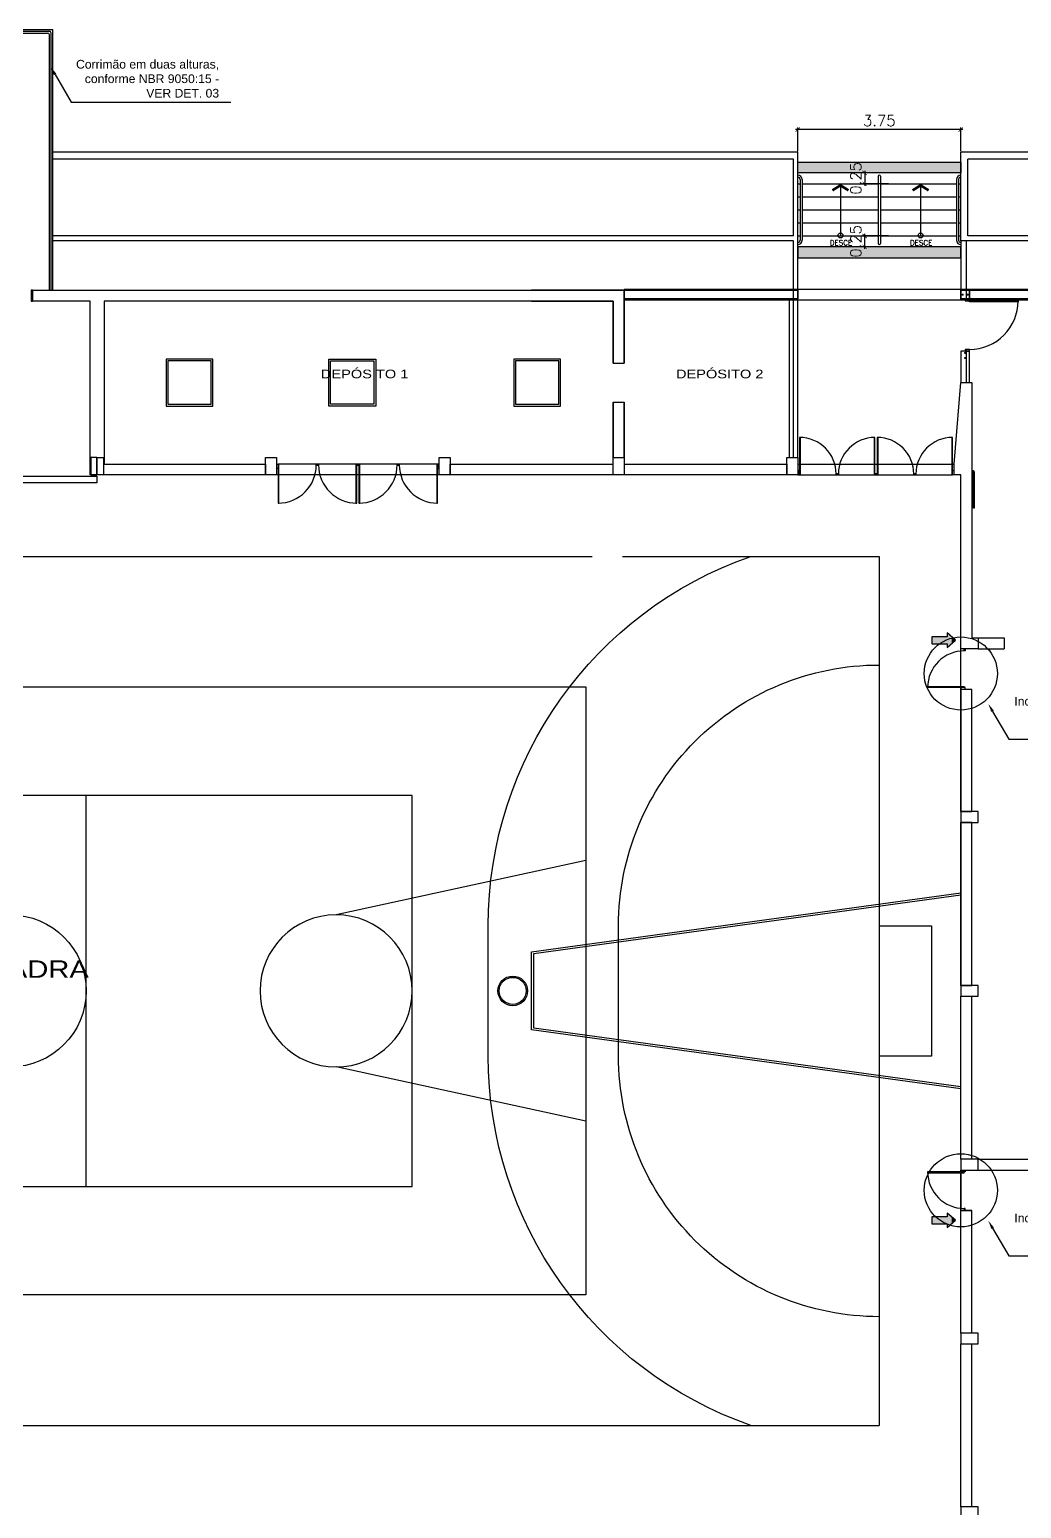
# Model space of a CAD drawing. Header units: millimetres. Extents: x 2541 to 2655, y 1921 to 2005.
# Drawn here: x 2592.09 to 2614.91, y 1949.77 to 1983.8 of the extents above; entities that cross this region are included whole.
import ezdxf
from ezdxf import colors
from ezdxf.entities.mleader import LeaderData, LeaderLine
from ezdxf.enums import TextEntityAlignment as Align
from ezdxf.math import Vec2, Vec3

# ---------------------------------------------------------------- set-up
doc = ezdxf.new("R2010")
doc.units = ezdxf.units.MM
for name, color, linetype in [('INST NEO - Cotas', 8, 'Continuous'), ('INST NEO - Piso T Alerta', 50, 'Continuous'), ('INST NEO - Proj Original', 253, 'Continuous'), ('INST NEO - Projeto', 7, 'Continuous'), ('INST NEO - Sinal Placas', 30, 'Continuous'), ('INST NEO - Sinal+Texto', 10, 'Continuous')]:
    doc.layers.add(name, color=color, linetype=linetype)
doc.styles.add('arial', font='arial.ttf')
doc.styles.add('Letra 50MS', font='romans.shx', dxfattribs={"height": 0.075})
doc.styles.add('REGUA100', font='simplex.shx', dxfattribs={"width": 0.7})
doc.styles.add('STYLE9', font='arial.ttf', dxfattribs={"width": 1.2})
doc.dimstyles.new('Cota50', dxfattribs={"dimtxt": 0.075, "dimasz": 0.1, "dimexe": 0.05, "dimexo": 0.05, "dimgap": 0.1, "dimtad": 1, "dimzin": 1, "dimdsep": 46, "dimtxsty": 'Letra 50MS', "dimblk": 'ARCHTICK', "dimcen": 0, "dimdle": 0.05, "dimclrd": 256, "dimclre": 256, "dimclrt": 1, "dimadec": 0, "dimazin": 0, "dimtfac": 1, "dimtmove": 0, "dimatfit": 3, "dimldrblk": 'ARCHTICK', "dimfxl": 1, "dimtolj": 1, "dimtzin": 0, "dimarcsym": 0})

# ---------------------------------------------------------------- blocks, each defined once
blk = doc.blocks.new('_ArchTick')
at = {"color": 0, "const_width": 0.15}
blk.add_lwpolyline([(-0.5, -0.5), (0.5, 0.5)], dxfattribs=at)
blk = doc.blocks.new('*D188')
at = {"layer": 'INST NEO - Cotas', "lineweight": -2, "transparency": 16777216}
for p, q in [((2611.852, 1979.054), (2611.255, 1979.054)), ((2611.305, 1978.754), (2611.305, 1979.104)), ((2611.852, 1978.804), (2611.255, 1978.804))]:
    blk.add_line(p, q, dxfattribs=at)
at = {"layer": 'INST NEO - Cotas', "lineweight": -2, "transparency": 16777216, "xscale": 0.1, "yscale": 0.1, "zscale": 0.1}
for p, rotation in [((2611.305, 1979.054), 90), ((2611.305, 1978.804), 270)]:
    blk.add_blockref('_ArchTick', p, dxfattribs=dict(at, rotation=rotation))
at = {"layer": 'INST NEO - Cotas', "color": 1, "transparency": 16777216, "insert": (2611.1, 1978.929), "char_height": 0.075, "attachment_point": 5, "rotation": 90, "style": 'Letra 50MS'}
blk.add_mtext('\\A1;{\\H3.33333x;0.25}', dxfattribs=at)
blk = doc.blocks.new('*D189')
at = {"layer": 'INST NEO - Cotas', "lineweight": -2, "transparency": 16777216}
for p, q in [((2613.567, 1981.503), (2609.717, 1981.503)), ((2609.767, 1981.003), (2609.767, 1981.553)), ((2613.517, 1981.003), (2613.517, 1981.553))]:
    blk.add_line(p, q, dxfattribs=at)
at = {"layer": 'INST NEO - Cotas', "lineweight": -2, "transparency": 16777216, "xscale": 0.1, "yscale": 0.1, "zscale": 0.1, "rotation": 180}
blk.add_blockref('_ArchTick', (2609.767, 1981.503), dxfattribs=at)
at = {"layer": 'INST NEO - Cotas', "lineweight": -2, "transparency": 16777216, "xscale": 0.1, "yscale": 0.1, "zscale": 0.1}
blk.add_blockref('_ArchTick', (2613.517, 1981.503), dxfattribs=at)
at = {"layer": 'INST NEO - Cotas', "color": 1, "transparency": 16777216, "insert": (2611.642, 1981.708), "char_height": 0.075, "attachment_point": 5, "style": 'Letra 50MS'}
blk.add_mtext('\\A1;{\\H3.33333x;3.75}', dxfattribs=at)
blk = doc.blocks.new('*D190')
at = {"layer": 'INST NEO - Cotas', "lineweight": -2, "transparency": 16777216}
for p, q in [((2611.852, 1980.504), (2611.255, 1980.504)), ((2611.305, 1980.554), (2611.305, 1980.204)), ((2611.852, 1980.254), (2611.255, 1980.254))]:
    blk.add_line(p, q, dxfattribs=at)
at = {"layer": 'INST NEO - Cotas', "lineweight": -2, "transparency": 16777216, "xscale": 0.1, "yscale": 0.1, "zscale": 0.1}
for p, rotation in [((2611.305, 1980.504), 90), ((2611.305, 1980.254), 270)]:
    blk.add_blockref('_ArchTick', p, dxfattribs=dict(at, rotation=rotation))
at = {"layer": 'INST NEO - Cotas', "color": 1, "transparency": 16777216, "insert": (2611.1, 1980.379), "char_height": 0.075, "attachment_point": 5, "rotation": 90, "style": 'Letra 50MS'}
blk.add_mtext('\\A1;{\\H3.33333x;0.25}', dxfattribs=at)

msp = doc.modelspace()

# ---------------------------------------------------------------- hatches: boundary and pattern name
at = {"layer": 'INST NEO - Piso T Alerta'}
h = msp.add_hatch(color=256, dxfattribs=at)
h.dxf.hatch_style = 1
h.paths.add_polyline_path([(2609.767, 1980.504), (2609.767, 1980.754), (2613.517, 1980.754), (2613.517, 1980.504)])
h = msp.add_hatch(color=256, dxfattribs=at)
h.dxf.hatch_style = 1
h.paths.add_polyline_path([(2609.767, 1978.804), (2609.767, 1978.554), (2613.517, 1978.554), (2613.517, 1978.804)])
at = {"layer": 'INST NEO - Sinal Placas'}
h = msp.add_hatch(color=256, dxfattribs=at)
h.dxf.hatch_style = 1
h.paths.add_polyline_path([(2613.324, 1969.688), (2613.205, 1969.582), (2613.205, 1969.669), (2612.853, 1969.669), (2612.853, 1969.829), (2613.205, 1969.829), (2613.205, 1969.916), (2613.324, 1969.81)])
h = msp.add_hatch(color=7, dxfattribs=at)
h.dxf.hatch_style = 1
h.paths.add_polyline_path([(2613.324, 1969.688), (2613.324, 1969.81), (2613.393, 1969.749)])
h = msp.add_hatch(color=256, dxfattribs=at)
h.dxf.hatch_style = 1
h.paths.add_polyline_path([(2613.324, 1956.337), (2613.205, 1956.231), (2613.205, 1956.318), (2612.853, 1956.318), (2612.853, 1956.479), (2613.205, 1956.479), (2613.205, 1956.565), (2613.324, 1956.46)])
h = msp.add_hatch(color=7, dxfattribs=at)
h.dxf.hatch_style = 1
h.paths.add_polyline_path([(2613.324, 1956.337), (2613.324, 1956.46), (2613.393, 1956.398)])

# ---------------------------------------------------------------- linework, layer by layer
at = {"layer": 'INST NEO - Piso T Alerta', "color": 7}
for points in [[(2613.517, 1980.754), (2613.517, 1980.504), (2609.767, 1980.504), (2609.767, 1980.754)], [(2613.517, 1978.554), (2613.517, 1978.804), (2609.767, 1978.804), (2609.767, 1978.554)]]:
    msp.add_lwpolyline(points, close=True, dxfattribs=at)
at = {"layer": 'INST NEO - Proj Original'}
for p, q in [((2609.767, 1980.984), (2592.624, 1980.984)), ((2609.767, 1973.954), (2609.767, 1980.984)), ((2609.767, 1973.954), (2609.767, 1980.984)), ((2613.517, 1978.944), (2613.517, 1980.984)), ((2640.792, 1980.984), (2613.517, 1980.984)), ((2609.667, 1980.824), (2592.624, 1980.824)), ((2609.667, 1979.054), (2609.667, 1980.824)), ((2613.677, 1979.054), (2613.677, 1980.824)), ((2625.567, 1980.824), (2613.677, 1980.824)), ((2609.817, 1980.354), (2609.817, 1978.954)), ((2609.867, 1980.354), (2609.867, 1978.954)), ((2611.617, 1980.429), (2611.617, 1978.879)), ((2611.667, 1980.429), (2611.667, 1978.879)), ((2613.417, 1980.354), (2613.417, 1978.954)), ((2613.467, 1980.354), (2613.467, 1978.954)), ((2609.767, 1980.254), (2609.817, 1980.254)), ((2609.867, 1980.254), (2611.617, 1980.254)), ((2610.747, 1980.254), (2610.747, 1979.054)), ((2610.747, 1980.254), (2610.747, 1979.064)), ((2611.667, 1980.254), (2613.417, 1980.254)), ((2612.592, 1980.254), (2612.592, 1979.054)), ((2612.592, 1980.254), (2612.592, 1979.064)), ((2613.467, 1980.254), (2613.517, 1980.254)), ((2609.767, 1979.954), (2609.817, 1979.954)), ((2609.767, 1979.654), (2609.817, 1979.654)), ((2609.867, 1979.954), (2611.617, 1979.954)), ((2609.867, 1979.654), (2611.617, 1979.654)), ((2611.667, 1979.954), (2613.417, 1979.954)), ((2611.667, 1979.654), (2613.417, 1979.654)), ((2613.467, 1979.954), (2613.517, 1979.954)), ((2613.467, 1979.654), (2613.517, 1979.654)), ((2609.767, 1979.354), (2609.817, 1979.354)), ((2609.867, 1979.354), (2611.617, 1979.354)), ((2611.667, 1979.354), (2613.417, 1979.354)), ((2613.467, 1979.354), (2613.517, 1979.354)), ((2609.667, 1979.054), (2592.624, 1979.054)), ((2609.667, 1978.944), (2592.624, 1978.944)), ((2609.667, 1973.954), (2609.667, 1978.944)), ((2609.667, 1977.804), (2609.667, 1978.944)), ((2609.767, 1979.054), (2609.817, 1979.054)), ((2609.867, 1979.054), (2611.617, 1979.054)), ((2611.667, 1979.054), (2613.417, 1979.054)), ((2613.467, 1979.054), (2613.517, 1979.054)), ((2625.767, 1978.944), (2613.517, 1978.944)), ((2613.517, 1978.944), (2613.517, 1977.574)), ((2613.637, 1978.944), (2613.637, 1977.564)), ((2625.567, 1979.054), (2613.677, 1979.054)), ((2592.154, 1977.804), (2592.154, 1977.554)), ((2605.767, 1977.804), (2605.767, 1976.129)), ((2605.767, 1977.804), (2609.767, 1977.804)), ((2609.767, 1977.604), (2605.767, 1977.604)), ((2609.767, 1977.804), (2609.767, 1977.604)), ((2613.517, 1977.824), (2613.517, 1977.574)), ((2613.717, 1977.804), (2613.517, 1977.804)), ((2613.517, 1977.574), (2613.517, 1977.604)), ((2613.717, 1977.604), (2613.717, 1977.804)), ((2613.717, 1977.804), (2615.229, 1977.804)), ((2615.229, 1977.604), (2613.717, 1977.604)), ((2605.517, 1976.129), (2605.517, 1977.554)), ((2613.517, 1977.574), (2605.767, 1977.574)), ((2625.767, 1977.574), (2613.517, 1977.574)), ((2613.517, 1976.404), (2613.517, 1975.679)), ((2613.517, 1976.404), (2613.517, 1975.679)), ((2613.517, 1976.404), (2613.517, 1975.679)), ((2613.717, 1976.404), (2613.517, 1976.404)), ((2613.637, 1976.444), (2613.637, 1975.679)), ((2613.717, 1975.679), (2613.717, 1976.404)), ((2605.517, 1976.129), (2605.767, 1976.129)), ((2605.517, 1973.804), (2605.517, 1975.229)), ((2605.517, 1975.229), (2605.767, 1975.229)), ((2605.767, 1975.229), (2605.767, 1973.804)), ((2601.477, 1973.804), (2597.807, 1973.804)), ((2609.807, 1973.554), (2613.327, 1973.554)), ((2571.642, 1971.679), (2605.034, 1971.679)), ((2605.731, 1971.679), (2611.642, 1971.679)), ((2611.642, 1971.679), (2611.642, 1951.679)), ((2613.917, 1969.804), (2614.517, 1969.804)), ((2614.517, 1969.804), (2614.517, 1969.554)), ((2613.517, 1968.622), (2613.517, 1969.554)), ((2613.917, 1969.554), (2614.517, 1969.554)), ((2604.892, 1968.679), (2604.892, 1954.679)), ((2613.517, 1965.804), (2613.517, 1968.622)), ((2613.517, 1968.622), (2613.767, 1968.622)), ((2613.517, 1968.622), (2613.617, 1968.622)), ((2613.767, 1965.804), (2613.767, 1968.622)), ((2593.392, 1957.179), (2593.392, 1966.179)), ((2613.517, 1961.804), (2613.517, 1965.554)), ((2613.767, 1961.804), (2613.767, 1965.554)), ((2604.892, 1964.679), (2599.142, 1963.429)), ((2613.517, 1957.804), (2613.517, 1961.554)), ((2613.767, 1957.804), (2613.767, 1961.554)), ((2604.892, 1958.679), (2599.142, 1959.929)), ((2613.517, 1953.804), (2613.517, 1957.554)), ((2613.517, 1956.622), (2613.517, 1957.554)), ((2613.517, 1957.554), (2613.767, 1957.554)), ((2613.517, 1957.554), (2613.517, 1956.622)), ((2613.517, 1957.554), (2613.617, 1957.554)), ((2613.917, 1957.804), (2625.767, 1957.804)), ((2613.917, 1957.554), (2625.767, 1957.554)), ((2613.517, 1956.622), (2613.767, 1956.622)), ((2613.767, 1953.804), (2613.767, 1956.622)), ((2613.517, 1949.804), (2613.517, 1953.554)), ((2613.767, 1949.804), (2613.767, 1953.554)), ((2571.642, 1951.679), (2611.642, 1951.679))]:
    msp.add_line(p, q, dxfattribs=at)
for points in [[(2625.567, 1979.054), (2625.567, 1977.824), (2605.767, 1977.824)], [(2592.154, 1977.804), (2605.767, 1977.804), (2605.767, 1976.129)], [(2605.767, 1976.129), (2605.767, 1977.804), (2603.642, 1977.804)], [(2605.517, 1976.129), (2605.517, 1977.554), (2593.802, 1977.554), (2593.802, 1973.804), (2597.517, 1973.804), (2597.517, 1973.554), (2593.482, 1973.554), (2593.482, 1977.554), (2592.154, 1977.554)], [(2603.642, 1977.554), (2605.517, 1977.554), (2605.517, 1976.129)], [(2605.767, 1975.229), (2605.767, 1973.804), (2609.517, 1973.804), (2609.517, 1973.554), (2601.767, 1973.554), (2601.767, 1973.804), (2605.517, 1973.804), (2605.517, 1975.229)], [(2605.517, 1975.229), (2605.517, 1973.954), (2605.767, 1973.954), (2605.767, 1975.229)], [(2597.767, 1973.804), (2597.807, 1973.804), (2597.807, 1973.704), (2597.767, 1973.704)], [(2601.517, 1973.554), (2601.517, 1973.554), (2597.767, 1973.554), (2597.767, 1973.554)], [(2601.517, 1973.804), (2601.477, 1973.804), (2601.477, 1973.704), (2601.517, 1973.704)], [(2609.767, 1973.804), (2609.767, 1973.804), (2609.807, 1973.804)], [(2609.767, 1973.554), (2609.807, 1973.554), (2609.807, 1973.654), (2609.767, 1973.654)], [(2609.827, 1973.804), (2611.522, 1973.804)], [(2611.542, 1973.804), (2611.592, 1973.804)], [(2611.612, 1973.804), (2613.307, 1973.804)], [(2613.327, 1973.804), (2613.367, 1973.804), (2613.367, 1973.804)], [(2613.367, 1973.554), (2613.327, 1973.554), (2613.327, 1973.654), (2613.367, 1973.654)], [(2613.767, 1973.654), (2613.807, 1973.654), (2613.807, 1973.554), (2613.767, 1973.554)], [(2613.767, 1973.404), (2613.767, 1973.404), (2613.807, 1973.404)], [(2613.767, 1969.554), (2613.517, 1969.554)], [(2613.617, 1968.622), (2613.617, 1968.662), (2613.517, 1968.662), (2613.517, 1968.622)], [(2613.517, 1968.622), (2613.517, 1965.804), (2613.767, 1965.804), (2613.767, 1968.622)], [(2613.517, 1959.421), (2603.642, 1960.779), (2603.642, 1962.579), (2613.517, 1963.937)], [(2613.517, 1959.472), (2603.692, 1960.823), (2603.692, 1962.536), (2613.517, 1963.886)], [(2611.642, 1963.179), (2612.842, 1963.179), (2612.842, 1960.179), (2611.642, 1960.179)], [(2613.617, 1957.554), (2613.617, 1957.514), (2613.517, 1957.514), (2613.517, 1957.554)], [(2613.767, 1956.622), (2613.517, 1956.622)]]:
    msp.add_lwpolyline(points, dxfattribs=at)
for points in [[(2609.767, 1973.954), (2609.767, 1977.604), (2609.567, 1977.604), (2609.567, 1973.954)], [(2613.717, 1977.604), (2613.517, 1977.604), (2613.517, 1977.804), (2613.717, 1977.804)], [(2613.717, 1977.564), (2613.717, 1977.604), (2613.617, 1977.604), (2613.617, 1977.564)], [(2613.717, 1977.564), (2614.837, 1977.564), (2614.837, 1977.534), (2613.717, 1977.534)], [(2596.309, 1975.139), (2596.309, 1976.219), (2595.229, 1976.219), (2595.229, 1975.139)], [(2598.974, 1975.139), (2598.974, 1976.219), (2600.054, 1976.219), (2600.054, 1975.139)], [(2604.309, 1975.139), (2604.309, 1976.219), (2603.229, 1976.219), (2603.229, 1975.139)], [(2613.717, 1976.404), (2613.717, 1976.444), (2613.617, 1976.444), (2613.617, 1976.404)], [(2596.269, 1975.179), (2596.269, 1976.179), (2595.269, 1976.179), (2595.269, 1975.179)], [(2599.014, 1975.179), (2599.014, 1976.179), (2600.014, 1976.179), (2600.014, 1975.179)], [(2604.269, 1975.179), (2604.269, 1976.179), (2603.269, 1976.179), (2603.269, 1975.179)], [(2613.767, 1973.554), (2613.767, 1969.804), (2613.917, 1969.804), (2613.917, 1969.554), (2613.517, 1969.554), (2613.517, 1973.554), (2613.367, 1973.554), (2613.367, 1973.804), (2613.517, 1975.679), (2613.767, 1975.679)], [(2609.827, 1973.574), (2609.827, 1974.417), (2609.807, 1974.417), (2609.807, 1973.574)], [(2611.522, 1974.417), (2611.522, 1973.574), (2611.542, 1973.574), (2611.542, 1974.417)], [(2611.612, 1973.574), (2611.612, 1974.417), (2611.592, 1974.417), (2611.592, 1973.574)], [(2613.307, 1974.417), (2613.307, 1973.574), (2613.327, 1973.574), (2613.327, 1974.417)], [(2593.636, 1973.954), (2593.496, 1973.954), (2593.496, 1973.554), (2593.636, 1973.554)], [(2593.648, 1973.954), (2593.787, 1973.954), (2593.787, 1973.554), (2593.648, 1973.554)], [(2597.517, 1973.954), (2597.767, 1973.954), (2597.767, 1973.554), (2597.517, 1973.554)], [(2601.517, 1973.954), (2601.767, 1973.954), (2601.767, 1973.554), (2601.517, 1973.554)], [(2605.517, 1973.954), (2605.767, 1973.954), (2605.767, 1973.554), (2605.517, 1973.554)], [(2609.517, 1973.954), (2609.767, 1973.954), (2609.767, 1973.554), (2609.517, 1973.554)], [(2589.445, 1973.529), (2593.639, 1973.529), (2593.639, 1973.373), (2589.445, 1973.373)], [(2597.827, 1972.904), (2597.827, 1973.784), (2597.807, 1973.784), (2597.807, 1972.904)], [(2598.737, 1973.804), (2598.687, 1973.804), (2598.687, 1973.779), (2598.737, 1973.779)], [(2599.597, 1973.784), (2599.597, 1972.904), (2599.617, 1972.904), (2599.617, 1973.784)], [(2599.667, 1973.804), (2599.617, 1973.804), (2599.617, 1973.779), (2599.667, 1973.779)], [(2599.687, 1972.904), (2599.687, 1973.784), (2599.667, 1973.784), (2599.667, 1972.904)], [(2600.597, 1973.804), (2600.547, 1973.804), (2600.547, 1973.779), (2600.597, 1973.779)], [(2601.457, 1973.784), (2601.457, 1972.904), (2601.477, 1972.904), (2601.477, 1973.784)], [(2610.649, 1973.554), (2610.699, 1973.554), (2610.699, 1973.579), (2610.649, 1973.579)], [(2611.542, 1973.554), (2611.592, 1973.554), (2611.592, 1973.579), (2611.542, 1973.579)], [(2612.434, 1973.554), (2612.484, 1973.554), (2612.484, 1973.579), (2612.434, 1973.579)], [(2613.827, 1973.634), (2613.827, 1972.792), (2613.807, 1972.792), (2613.807, 1973.634)], [(2613.617, 1969.554), (2613.617, 1969.504), (2613.592, 1969.504), (2613.592, 1969.554)], [(2604.892, 1954.679), (2578.392, 1954.679), (2578.392, 1968.679), (2604.892, 1968.679)], [(2612.754, 1968.682), (2613.597, 1968.682), (2613.597, 1968.662), (2612.754, 1968.662)], [(2582.392, 1957.179), (2600.892, 1957.179), (2600.892, 1966.179), (2582.392, 1966.179)], [(2613.517, 1965.554), (2613.917, 1965.554), (2613.917, 1965.804), (2613.517, 1965.804)], [(2613.517, 1965.554), (2613.517, 1961.804), (2613.767, 1961.804), (2613.767, 1965.554)], [(2613.517, 1961.554), (2613.917, 1961.554), (2613.917, 1961.804), (2613.517, 1961.804)], [(2612.754, 1957.494), (2613.597, 1957.494), (2613.597, 1957.514), (2612.754, 1957.514)], [(2613.517, 1957.554), (2613.917, 1957.554), (2613.917, 1957.804), (2613.517, 1957.804)], [(2613.617, 1956.622), (2613.617, 1956.672), (2613.592, 1956.672), (2613.592, 1956.622)], [(2613.517, 1953.554), (2613.917, 1953.554), (2613.917, 1953.804), (2613.517, 1953.804)], [(2613.517, 1949.554), (2613.917, 1949.554), (2613.917, 1949.804), (2613.517, 1949.804)]]:
    msp.add_lwpolyline(points, close=True, dxfattribs=at)
at = {"layer": 'INST NEO - Proj Original', "const_width": 0.025}
for points in [[(2613.546, 1977.704, 1), (2613.571, 1977.704, 1)], [(2613.662, 1977.704, 1), (2613.687, 1977.704, 1)], [(2613.617, 1976.35, 1), (2613.617, 1976.375, 1)], [(2613.617, 1976.233, 1), (2613.617, 1976.258, 1)]]:
    msp.add_lwpolyline(points, format="xyb", close=True, dxfattribs=at)
at = {"layer": 'INST NEO - Proj Original'}
for points in [[(2608.684, 1951.679, -0.319198), (2602.642, 1960.179), (2602.642, 1963.179, -0.319198), (2608.684, 1971.679, -0.319198)], [(2611.642, 1954.179, -0.414214), (2605.642, 1960.179), (2605.642, 1963.179, -0.414214), (2611.642, 1969.179, -0.414214)]]:
    msp.add_lwpolyline(points, format="xyb", dxfattribs=at)
for centre, radius in [((2610.747, 1979.064), 0.0562), ((2612.592, 1979.064), 0.0562), ((2591.642, 1961.679), 1.75), ((2603.207, 1961.679), 0.341), ((2603.207, 1961.679), 0.311)]:
    msp.add_circle(centre, radius, dxfattribs=at)
for centre, radius, start, end in [((2609.767, 1980.354), 0.1, 0, 90), ((2609.767, 1980.354), 0.05, 0, 90), ((2611.642, 1980.429), 0.025, 0, 180), ((2613.517, 1980.354), 0.1, 90, 180), ((2613.517, 1980.354), 0.05, 90, 180), ((2609.767, 1978.954), 0.05, 270, 0), ((2609.767, 1978.954), 0.1, 270, 0), ((2613.517, 1978.954), 0.1, 180, 270), ((2613.517, 1978.954), 0.05, 180, 270), ((2611.642, 1978.879), 0.025, 180, 0), ((2613.717, 1977.564), 1.12, 270, 0), ((2609.807, 1973.574), 0.842, 0, 90), ((2611.542, 1973.574), 0.843, 90, 180), ((2611.592, 1973.574), 0.843, 0, 90), ((2613.327, 1973.574), 0.843, 90, 180), ((2597.807, 1973.784), 0.88, 270, 0), ((2599.617, 1973.784), 0.88, 180, 270), ((2599.667, 1973.784), 0.88, 270, 0), ((2601.477, 1973.784), 0.88, 180, 270), ((2613.597, 1968.662), 0.843, 90, 180), ((2599.142, 1961.679), 1.75, 90, 270), ((2599.142, 1961.679), 1.75, 270, 90), ((2613.597, 1957.514), 0.843, 180, 270)]:
    msp.add_arc(centre, radius, start, end, dxfattribs=at)
for points in [[(2610.747, 1980.254), (2610.547, 1980.129), (2610.747, 1980.184), (2610.578, 1980.078)], [(2610.747, 1980.254), (2610.947, 1980.129), (2610.747, 1980.184), (2610.915, 1980.078)], [(2612.592, 1980.254), (2612.392, 1980.129), (2612.592, 1980.184), (2612.424, 1980.078)], [(2612.592, 1980.254), (2612.792, 1980.129), (2612.592, 1980.184), (2612.761, 1980.078)]]:
    msp.add_solid(points, dxfattribs=at)
at = {"layer": 'INST NEO - Projeto', "color": 10}
for p, q in [((2589.767, 1983.804), (2592.624, 1983.804)), ((2589.767, 1983.764), (2592.544, 1983.764)), ((2589.767, 1983.724), (2592.504, 1983.724)), ((2592.584, 1977.804), (2592.584, 1983.724)), ((2592.624, 1977.804), (2592.624, 1983.804)), ((2592.544, 1977.804), (2592.544, 1983.684))]:
    msp.add_line(p, q, dxfattribs=at)
msp.add_lwpolyline([(2592.154, 1977.804), (2592.124, 1977.804), (2592.124, 1977.554), (2592.154, 1977.554), (2592.154, 1977.554)], dxfattribs=at)
for centre in [(2613.517, 1968.983), (2613.517, 1957.088)]:
    msp.add_circle(centre, 0.841, dxfattribs=at)
for centre in [(2592.504, 1983.684), (2592.544, 1983.724)]:
    msp.add_arc(centre, 0.04, 0, 90, dxfattribs=at)
at = {"layer": 'INST NEO - Sinal Placas', "color": 7}
for p, q in [((2613.324, 1969.688), (2613.324, 1969.81)), ((2613.324, 1956.337), (2613.324, 1956.46))]:
    msp.add_line(p, q, dxfattribs=at)
for points in [[(2613.205, 1969.916), (2613.205, 1969.829), (2612.853, 1969.829), (2612.853, 1969.669), (2613.205, 1969.669), (2613.205, 1969.582), (2613.393, 1969.749)], [(2613.205, 1956.565), (2613.205, 1956.479), (2612.853, 1956.479), (2612.853, 1956.318), (2613.205, 1956.318), (2613.205, 1956.231), (2613.393, 1956.398)]]:
    msp.add_lwpolyline(points, close=True, dxfattribs=at)

# ---------------------------------------------------------------- texts
at = {"layer": 'INST NEO - Proj Original', "style": 'REGUA100'}
for p in [(2610.503, 1978.897), (2612.348, 1978.897)]:
    msp.add_text('DESCE', height=0.12, dxfattribs=at).set_placement(p, align=Align.MIDDLE_LEFT)
at = {"layer": 'INST NEO - Proj Original', "style": 'STYLE9', "width": 1.2}
for s, height, p in [('DEPÓSITO 1', 0.2, (2598.793, 1975.777)), ('DEPÓSITO 2', 0.2, (2606.964, 1975.777)), ('QUADRA', 0.4, (2590.584, 1961.98))]:
    msp.add_text(s, height=height, dxfattribs=at).set_placement(p)

# ---------------------------------------------------------------- dimensions: what is measured, and where the dimension line sits
at = {"layer": 'INST NEO - Cotas'}
for base, p1, p2, angle, picture, middle in [((2609.767, 1981.503), (2613.517, 1980.953), (2609.767, 1980.953), 180, '*D189', (2611.642, 1981.503)), ((2611.305, 1980.254), (2611.902, 1980.504), (2611.902, 1980.254), 270, '*D190', (2611.305, 1980.379)), ((2611.305, 1979.054), (2611.902, 1978.804), (2611.902, 1979.054), 90, '*D188', (2611.305, 1978.929))]:
    dim = msp.add_linear_dim(base=base, p1=p1, p2=p2, angle=angle, text='{\\H3.33333x;<>}', dimstyle='Cota50', override={"dimgap": 0.08}, dxfattribs=at)
    dim.commit()
    dim.dimension.update_dxf_attribs({"geometry": picture, "text_midpoint": middle, "dimtype": 160})

# ---------------------------------------------------------------- leaders
at = {"layer": 'INST NEO - Sinal+Texto'}
ml = msp.add_multileader_mtext('Standard', dxfattribs=at)
ml.set_content('Corrimão em duas alturas, conforme NBR 9050:15 - VER DET. 03', color=256, style='arial')
ml.set_leader_properties(color=10)
ml.build(insert=Vec2(0, 0))
ml.multileader.update_dxf_attribs({"text_left_attachment_type": 5, "text_right_attachment_type": 5, "dogleg_length": 0.05, "arrow_head_size": 0.2})
ctx = ml.context
ctx.base_point, ctx.char_height, ctx.arrow_head_size, ctx.landing_gap_size, ctx.plane_origin = Vec3(2593.097, 1982.136), 0.2, 0.2, 0.1, Vec3(2599.543, 1987.37)
ctx.left_attachment, ctx.right_attachment, ctx.text_align_type = 5, 5, 2
notes = []
notes.append((ctx, [(1, (1, 1, 0), (2593.047, 1982.136), (1, 0), 0.05, [(0, [(2592.576, 1982.945)], 0, [])])]))
ctx.mtext.insert, ctx.mtext.width, ctx.mtext.alignment, ctx.mtext.line_spacing_style, ctx.mtext.flow_direction = Vec3(2596.45, 1983.106), 3.48451, 3, 2, 5
ml = msp.add_multileader_mtext('Standard', dxfattribs=at)
ml.set_content('Inclinar soleira para possibilitar o acesso de pessoa em cadeira de rodas', color=256, style='arial')
ml.set_leader_properties(color=10)
ml.build(insert=Vec2(0, 0))
ml.multileader.update_dxf_attribs({"text_left_attachment_type": 5, "text_right_attachment_type": 5, "dogleg_length": 0.05, "arrow_head_size": 0.2})
ctx = ml.context
ctx.base_point, ctx.char_height, ctx.arrow_head_size, ctx.landing_gap_size, ctx.plane_origin = Vec3(2614.67, 1967.475), 0.2, 0.2, 0.1, Vec3(2621.117, 1972.709)
ctx.left_attachment, ctx.right_attachment, ctx.text_align_type = 5, 5, 2
notes.append((ctx, [(1, (1, 1, 0), (2614.62, 1967.475), (1, 0), 0.05, [(0, [(2614.149, 1968.285)], 0, [])])]))
ctx.mtext.insert, ctx.mtext.width, ctx.mtext.alignment, ctx.mtext.line_spacing_style, ctx.mtext.flow_direction = Vec3(2618.584, 1968.445), 3.86075, 3, 2, 5
ml = msp.add_multileader_mtext('Standard', dxfattribs=at)
ml.set_content('Inclinar soleira para possibilitar o acesso de pessoa em cadeira de rodas', color=256, style='arial')
ml.set_leader_properties(color=10)
ml.build(insert=Vec2(0, 0))
ml.multileader.update_dxf_attribs({"text_left_attachment_type": 5, "text_right_attachment_type": 5, "dogleg_length": 0.05, "arrow_head_size": 0.2})
ctx = ml.context
ctx.base_point, ctx.char_height, ctx.arrow_head_size, ctx.landing_gap_size, ctx.plane_origin = Vec3(2614.67, 1955.58), 0.2, 0.2, 0.1, Vec3(2621.117, 1960.814)
ctx.left_attachment, ctx.right_attachment, ctx.text_align_type = 5, 5, 2
notes.append((ctx, [(1, (1, 1, 0), (2614.62, 1955.58), (1, 0), 0.05, [(0, [(2614.149, 1956.389)], 0, [])])]))
ctx.mtext.insert, ctx.mtext.width, ctx.mtext.alignment, ctx.mtext.line_spacing_style, ctx.mtext.flow_direction = Vec3(2618.584, 1956.55), 3.86075, 3, 2, 5
for ctx, leaders in notes:
    for number, flags, end, landing, length, lines in leaders:
        leader = LeaderData()
        leader.index, (leader.has_last_leader_line, leader.has_dogleg_vector, leader.attachment_direction) = number, flags
        leader.last_leader_point, leader.dogleg_vector, leader.dogleg_length = Vec3(end), Vec3(landing), length
        for number, points, colour, breaks in lines:
            line = LeaderLine()
            line.index, line.vertices, line.color, line.breaks = number, Vec3.list(points), colors.encode_raw_color(colour), breaks
            leader.lines.append(line)
        ctx.leaders.append(leader)

doc.saveas('drawing.dxf')
